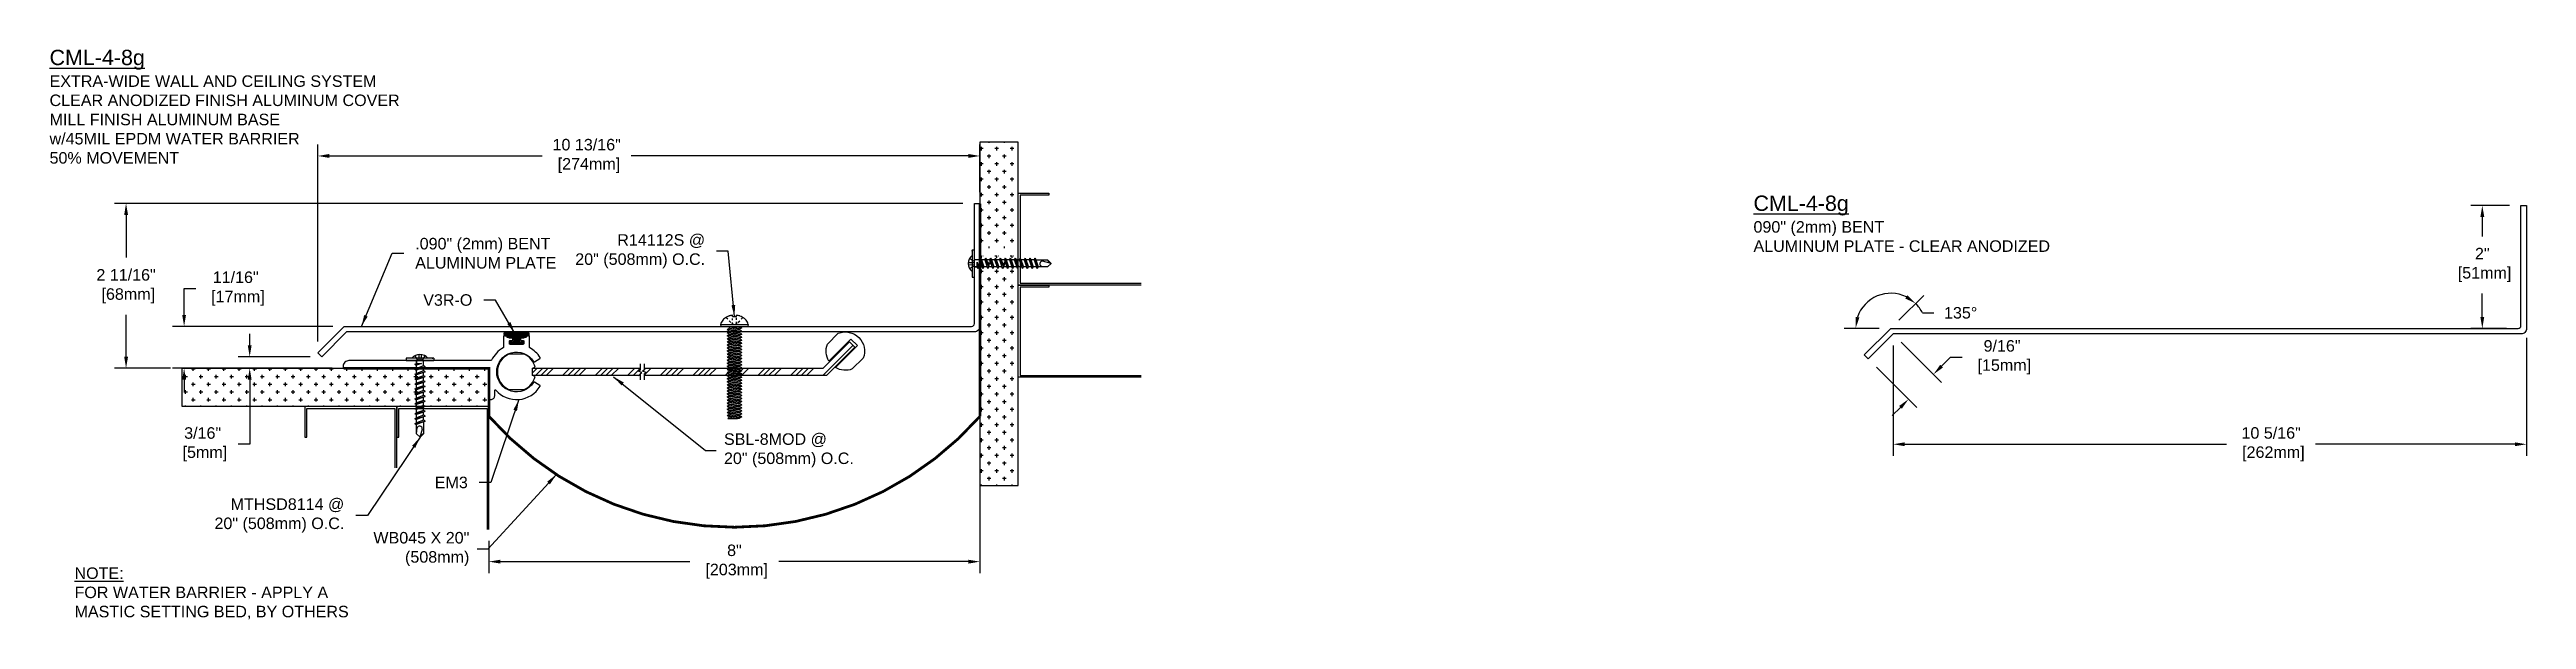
# Model space of a CAD drawing. Header units: inches. Extents: x 8.3 to 48.6, y 48.7 to 58.
import ezdxf

# ---------------------------------------------------------------- set-up
doc = ezdxf.new("R2010")
doc.units = ezdxf.units.IN
doc.header["$MEASUREMENT"] = 0
doc.linetypes.add('HIDDEN2', pattern=[0.1875, 0.125, -0.0625])
for name, color, linetype in [('Anchors', 4, 'Continuous'), ('Conditions', 1, 'Continuous'), ('Dimensions', 3, 'Continuous'), ('Fillers', 2, 'Continuous'), ('Metals', 7, 'Continuous'), ('TEXT', 2, 'Continuous')]:
    doc.layers.add(name, color=color, linetype=linetype)
doc.styles.add('ARIAL', font='arial.ttf')
doc.dimstyles.new('Arial', dxfattribs={"dimtxt": 0.1875, "dimasz": 0.1875, "dimexe": 0.1875, "dimexo": 0.1875, "dimgap": 0.1875, "dimtad": 0, "dimtih": 1, "dimtoh": 1, "dimdec": 4, "dimzin": 3, "dimdsep": 46, "dimlunit": 4, "dimtxsty": 'ARIAL', "dimcen": 0.1875, "dimadec": 0, "dimazin": 0, "dimtfac": 1, "dimtdec": 4, "dimtofl": 0, "dimtmove": 0, "dimatfit": 3, "dimfxl": 0, "dimfrac": 2, "dimtolj": 1, "dimtzin": 0, "dimarcsym": 0})

# ---------------------------------------------------------------- blocks, each defined once
blk = doc.blocks.new('V3RforCM')
h = blk.add_hatch(color=256)
h.paths.add_polyline_path([(0.141, -0.163), (0.205, -0.163, 0.8111), (0.189, -0.1), (-0.156, -0.1, 0.8111), (-0.172, -0.163), (-0.109, -0.163), (-0.109, -0.194), (-0.03, -0.194), (-0.03, -0.241), (-0.036, -0.267), (-0.091, -0.267), (-0.091, -0.302), (0.124, -0.302), (0.124, -0.267), (0.069, -0.267), (0.063, -0.241), (0.063, -0.194), (0.141, -0.194)])
edge = h.paths.add_edge_path(flags=16)
edge.add_spline(control_points=[(-0.139, -0.141), (-0.14, -0.141), (-0.185, -0.12), (-0.087, -0.129), (0.017, -0.14)], knot_values=[0.028497, 0.028497, 0.028497, 0.028497, 0.032831, 0.201023, 0.201023, 0.201023, 0.201023], degree=3, periodic=0)
edge.add_spline(control_points=[(0.017, -0.14), (0.12, -0.129), (0.218, -0.12), (0.173, -0.141), (0.172, -0.141)], knot_values=[0.028497, 0.028497, 0.028497, 0.028497, 0.196688, 0.201023, 0.201023, 0.201023, 0.201023], degree=3, periodic=0)
edge.add_line((0.172, -0.141), (-0.139, -0.141))
blk.add_lwpolyline([(0.141, -0.194), (0.141, -0.163), (0.205, -0.163, 0.8111), (0.189, -0.1), (-0.156, -0.1, 0.8111), (-0.172, -0.163), (-0.109, -0.163), (-0.109, -0.194), (-0.03, -0.194), (-0.03, -0.241), (-0.036, -0.267), (-0.091, -0.267), (-0.091, -0.302), (0.124, -0.302), (0.124, -0.267), (0.069, -0.267), (0.063, -0.241), (0.063, -0.194)], format="xyb", close=True)
blk.add_lwpolyline([(0.172, -0.141), (-0.139, -0.141)])
for points in [[(-0.139, -0.141), (-0.14, -0.141), (-0.185, -0.12), (-0.087, -0.129), (0.017, -0.14)], [(0.172, -0.141), (0.173, -0.141), (0.218, -0.12), (0.12, -0.129), (0.017, -0.14)]]:
    blk.add_open_spline(points, degree=3, knots=[0.028497, 0.028497, 0.028497, 0.028497, 0.0328313, 0.2010226, 0.2010226, 0.2010226, 0.2010226])
blk = doc.blocks.new('em3')
blk.add_lwpolyline([(-22.235, -3.441), (-22.235, -3.399, 0.414214), (-22.245, -3.389), (-22.28, -3.389, -0.414214), (-22.29, -3.379), (-22.29, -3.352, -0.414214), (-22.28, -3.342), (-22.207, -3.342, 0.414214), (-22.197, -3.332), (-22.197, -3.321, -0.414214), (-22.187, -3.311), (-22.151, -3.311, -0.414214), (-22.141, -3.321), (-22.141, -3.498, 0.273807), (-22.136, -3.507, -0.158832), (-21.945, -3.71, 0.29076), (-21.936, -3.716), (-19.621, -3.716, -0.414214), (-19.527, -3.81), (-19.527, -3.831, -0.414214), (-19.537, -3.841), (-21.892, -3.841, 0.414214), (-21.902, -3.851), (-21.902, -4.341, -0.414214), (-21.912, -4.351), (-21.933, -4.351, -0.414214), (-21.996, -4.289), (-21.996, -4.204, 0.692603), (-22.013, -4.198, -0.506912), (-22.737, -4.135, -0.420887), (-22.733, -4.121), (-22.642, -4.069, -0.405496), (-22.629, -4.072, 3.520953), (-22.629, -3.731, -0.405496), (-22.642, -3.734), (-22.733, -3.681, -0.420887), (-22.737, -3.668, -0.131423), (-22.569, -3.507, 0.273807), (-22.563, -3.498), (-22.563, -3.321, -0.414214), (-22.553, -3.311), (-22.517, -3.311, -0.414214), (-22.507, -3.321), (-22.507, -3.332, 0.414214), (-22.497, -3.342), (-22.425, -3.342, -0.414214), (-22.415, -3.352), (-22.415, -3.379, -0.414214), (-22.425, -3.389), (-22.46, -3.389, 0.414214), (-22.47, -3.399), (-22.47, -3.441, 0.414214), (-22.46, -3.451), (-22.245, -3.451, 0.414214)], format="xyb", close=True)
blk = doc.blocks.new('R14112S')
for p, q in [((-0.226, 0.031), (0.226, 0.031)), ((-0.226, 0.031), (-0.22, 0)), ((-0.22, 0), (0.22, 0)), ((-0.109, 0.116), (-0.133, 0.141)), ((-0.057, 0.062), (-0.086, 0.092)), ((-0.085, 0), (-0.085, -0.03)), ((-0.034, 0.038), (-0.042, 0.046)), ((-0.034, 0.161), (-0.034, 0.182)), ((-0.034, 0.161), (0.034, 0.161)), ((-0.034, 0.103), (-0.034, 0.131)), ((-0.034, 0.038), (-0.034, 0.065)), ((-0.034, 0.038), (-0.01, 0.038)), ((0.01, 0.038), (0.034, 0.038)), ((0.034, 0.161), (0.034, 0.182)), ((0.034, 0.106), (0.034, 0.142)), ((0.034, 0.038), (0.034, 0.073)), ((0.034, 0.038), (0.042, 0.046)), ((0.057, 0.062), (0.086, 0.092)), ((0.085, 0), (0.085, -0.005)), ((0.109, 0.116), (0.133, 0.141)), ((0.226, 0.031), (0.22, 0)), ((-0.119, -0.05), (0.119, -0.025)), ((-0.119, -0.05), (-0.085, -0.03)), ((-0.119, -0.05), (-0.085, -0.07)), ((-0.119, -0.1), (0.119, -0.075)), ((-0.119, -0.1), (-0.085, -0.08)), ((-0.119, -0.1), (-0.085, -0.12)), ((-0.119, -0.15), (0.119, -0.125)), ((-0.119, -0.15), (-0.085, -0.13)), ((-0.119, -0.15), (-0.085, -0.17)), ((-0.119, -0.2), (0.119, -0.175)), ((-0.119, -0.2), (-0.085, -0.18)), ((-0.119, -0.2), (-0.085, -0.22)), ((-0.119, -0.25), (0.119, -0.225)), ((-0.119, -0.25), (-0.085, -0.23)), ((-0.119, -0.25), (-0.085, -0.27)), ((-0.119, -0.3), (0.119, -0.275)), ((-0.119, -0.3), (-0.085, -0.28)), ((-0.119, -0.3), (-0.085, -0.32)), ((-0.119, -0.35), (0.119, -0.325)), ((-0.119, -0.35), (-0.085, -0.33)), ((-0.119, -0.35), (-0.085, -0.37)), ((-0.119, -0.4), (0.119, -0.375)), ((-0.119, -0.4), (-0.085, -0.38)), ((-0.119, -0.4), (-0.085, -0.42)), ((-0.085, -0.03), (0.085, -0.005)), ((-0.085, -0.07), (0.085, -0.045)), ((-0.085, -0.08), (0.085, -0.055)), ((-0.085, -0.07), (-0.085, -0.08)), ((-0.085, -0.12), (0.085, -0.095)), ((-0.085, -0.13), (0.085, -0.105)), ((-0.085, -0.12), (-0.085, -0.13)), ((-0.085, -0.17), (0.085, -0.145)), ((-0.085, -0.18), (0.085, -0.155)), ((-0.085, -0.17), (-0.085, -0.18)), ((-0.085, -0.22), (0.085, -0.195)), ((-0.085, -0.23), (0.085, -0.205)), ((-0.085, -0.22), (-0.085, -0.23)), ((-0.085, -0.27), (0.085, -0.245)), ((-0.085, -0.28), (0.085, -0.255)), ((-0.085, -0.27), (-0.085, -0.28)), ((-0.085, -0.32), (0.085, -0.295)), ((-0.085, -0.33), (0.085, -0.305)), ((-0.085, -0.32), (-0.085, -0.33)), ((-0.085, -0.37), (0.085, -0.345)), ((-0.085, -0.38), (0.085, -0.355)), ((-0.085, -0.37), (-0.085, -0.38)), ((-0.085, -0.42), (0.085, -0.395)), ((0.119, -0.025), (0.085, -0.005)), ((0.119, -0.025), (0.085, -0.045)), ((0.085, -0.045), (0.085, -0.055)), ((0.119, -0.075), (0.085, -0.055)), ((0.119, -0.075), (0.085, -0.095)), ((0.085, -0.095), (0.085, -0.105)), ((0.119, -0.125), (0.085, -0.105)), ((0.119, -0.125), (0.085, -0.145)), ((0.085, -0.145), (0.085, -0.155)), ((0.119, -0.175), (0.085, -0.155)), ((0.119, -0.175), (0.085, -0.195)), ((0.085, -0.195), (0.085, -0.205)), ((0.119, -0.225), (0.085, -0.205)), ((0.119, -0.225), (0.085, -0.245)), ((0.085, -0.245), (0.085, -0.255)), ((0.119, -0.275), (0.085, -0.255)), ((0.119, -0.275), (0.085, -0.295)), ((0.085, -0.295), (0.085, -0.305)), ((0.119, -0.325), (0.085, -0.305)), ((0.119, -0.325), (0.085, -0.345)), ((0.085, -0.345), (0.085, -0.355)), ((0.119, -0.375), (0.085, -0.355)), ((0.119, -0.375), (0.085, -0.395)), ((0.085, -0.395), (0.085, -0.405)), ((-0.119, -0.45), (0.119, -0.425)), ((-0.119, -0.45), (-0.085, -0.43)), ((-0.119, -0.45), (-0.085, -0.47)), ((-0.119, -0.5), (0.119, -0.475)), ((-0.119, -0.5), (-0.085, -0.48)), ((-0.119, -0.5), (-0.085, -0.52)), ((-0.119, -0.55), (0.119, -0.525)), ((-0.119, -0.55), (-0.085, -0.53)), ((-0.119, -0.55), (-0.085, -0.57)), ((-0.119, -0.6), (0.119, -0.575)), ((-0.119, -0.6), (-0.085, -0.58)), ((-0.119, -0.6), (-0.085, -0.62)), ((-0.119, -0.65), (0.119, -0.625)), ((-0.119, -0.65), (-0.085, -0.63)), ((-0.119, -0.65), (-0.085, -0.67)), ((-0.119, -0.7), (0.119, -0.675)), ((-0.119, -0.7), (-0.085, -0.68)), ((-0.119, -0.7), (-0.085, -0.72)), ((-0.119, -0.75), (0.119, -0.725)), ((-0.119, -0.75), (-0.085, -0.73)), ((-0.119, -0.75), (-0.085, -0.77)), ((-0.119, -0.8), (0.119, -0.775)), ((-0.119, -0.8), (-0.085, -0.78)), ((-0.119, -0.8), (-0.085, -0.82)), ((-0.085, -0.43), (0.085, -0.405)), ((-0.085, -0.42), (-0.085, -0.43)), ((-0.085, -0.47), (0.085, -0.445)), ((-0.085, -0.48), (0.085, -0.455)), ((-0.085, -0.47), (-0.085, -0.48)), ((-0.085, -0.52), (0.085, -0.495)), ((-0.085, -0.53), (0.085, -0.505)), ((-0.085, -0.52), (-0.085, -0.53)), ((-0.085, -0.57), (0.085, -0.545)), ((-0.085, -0.58), (0.085, -0.555)), ((-0.085, -0.57), (-0.085, -0.58)), ((-0.085, -0.62), (0.085, -0.595)), ((-0.085, -0.63), (0.085, -0.605)), ((-0.085, -0.62), (-0.085, -0.63)), ((-0.085, -0.67), (0.085, -0.645)), ((-0.085, -0.68), (0.085, -0.655)), ((-0.085, -0.67), (-0.085, -0.68)), ((-0.085, -0.72), (0.085, -0.695)), ((-0.085, -0.73), (0.085, -0.705)), ((-0.085, -0.72), (-0.085, -0.73)), ((-0.085, -0.77), (0.085, -0.745)), ((-0.085, -0.78), (0.085, -0.755)), ((-0.085, -0.77), (-0.085, -0.78)), ((-0.085, -0.82), (0.085, -0.795)), ((-0.085, -0.83), (0.085, -0.805)), ((0.119, -0.425), (0.085, -0.405)), ((0.119, -0.425), (0.085, -0.445)), ((0.085, -0.445), (0.085, -0.455)), ((0.119, -0.475), (0.085, -0.455)), ((0.119, -0.475), (0.085, -0.495)), ((0.085, -0.495), (0.085, -0.505)), ((0.119, -0.525), (0.085, -0.505)), ((0.119, -0.525), (0.085, -0.545)), ((0.085, -0.545), (0.085, -0.555)), ((0.119, -0.575), (0.085, -0.555)), ((0.119, -0.575), (0.085, -0.595)), ((0.085, -0.595), (0.085, -0.605)), ((0.119, -0.625), (0.085, -0.605)), ((0.119, -0.625), (0.085, -0.645)), ((0.085, -0.645), (0.085, -0.655)), ((0.119, -0.675), (0.085, -0.655)), ((0.119, -0.675), (0.085, -0.695)), ((0.085, -0.695), (0.085, -0.705)), ((0.119, -0.725), (0.085, -0.705)), ((0.119, -0.725), (0.085, -0.745)), ((0.085, -0.745), (0.085, -0.755)), ((0.119, -0.775), (0.085, -0.755)), ((0.119, -0.775), (0.085, -0.795)), ((0.085, -0.795), (0.085, -0.805)), ((0.119, -0.825), (0.085, -0.805)), ((-0.119, -0.85), (0.119, -0.825)), ((-0.119, -0.85), (-0.085, -0.83)), ((-0.119, -0.85), (-0.085, -0.87)), ((-0.119, -0.9), (0.119, -0.875)), ((-0.119, -0.9), (-0.085, -0.88)), ((-0.119, -0.9), (-0.085, -0.92)), ((-0.119, -0.95), (0.119, -0.925)), ((-0.119, -0.95), (-0.085, -0.93)), ((-0.119, -0.95), (-0.085, -0.97)), ((-0.119, -1), (0.119, -0.975)), ((-0.119, -1), (-0.085, -0.98)), ((-0.119, -1), (-0.085, -1.02)), ((-0.119, -1.05), (0.119, -1.025)), ((-0.119, -1.05), (-0.085, -1.03)), ((-0.119, -1.05), (-0.085, -1.07)), ((-0.119, -1.1), (0.119, -1.075)), ((-0.119, -1.1), (-0.085, -1.08)), ((-0.119, -1.1), (-0.085, -1.12)), ((-0.119, -1.15), (0.119, -1.125)), ((-0.119, -1.15), (-0.085, -1.13)), ((-0.119, -1.15), (-0.085, -1.17)), ((-0.119, -1.2), (0.119, -1.175)), ((-0.119, -1.2), (-0.085, -1.18)), ((-0.119, -1.2), (-0.085, -1.22)), ((-0.085, -0.82), (-0.085, -0.83)), ((-0.085, -0.87), (0.085, -0.845)), ((-0.085, -0.88), (0.085, -0.855)), ((-0.085, -0.87), (-0.085, -0.88)), ((-0.085, -0.92), (0.085, -0.895)), ((-0.085, -0.93), (0.085, -0.905)), ((-0.085, -0.92), (-0.085, -0.93)), ((-0.085, -0.97), (0.085, -0.945)), ((-0.085, -0.98), (0.085, -0.955)), ((-0.085, -0.97), (-0.085, -0.98)), ((-0.085, -1.02), (0.085, -0.995)), ((-0.085, -1.03), (0.085, -1.005)), ((-0.085, -1.02), (-0.085, -1.03)), ((-0.085, -1.07), (0.085, -1.045)), ((-0.085, -1.08), (0.085, -1.055)), ((-0.085, -1.07), (-0.085, -1.08)), ((-0.085, -1.12), (0.085, -1.095)), ((-0.085, -1.13), (0.085, -1.105)), ((-0.085, -1.12), (-0.085, -1.13)), ((-0.085, -1.17), (0.085, -1.145)), ((-0.085, -1.18), (0.085, -1.155)), ((-0.085, -1.17), (-0.085, -1.18)), ((-0.085, -1.22), (0.085, -1.195)), ((-0.085, -1.23), (0.085, -1.205)), ((0.119, -0.825), (0.085, -0.845)), ((0.085, -0.845), (0.085, -0.855)), ((0.119, -0.875), (0.085, -0.855)), ((0.119, -0.875), (0.085, -0.895)), ((0.085, -0.895), (0.085, -0.905)), ((0.119, -0.925), (0.085, -0.905)), ((0.119, -0.925), (0.085, -0.945)), ((0.085, -0.945), (0.085, -0.955)), ((0.119, -0.975), (0.085, -0.955)), ((0.119, -0.975), (0.085, -0.995)), ((0.085, -0.995), (0.085, -1.005)), ((0.119, -1.025), (0.085, -1.005)), ((0.119, -1.025), (0.085, -1.045)), ((0.085, -1.045), (0.085, -1.055)), ((0.119, -1.075), (0.085, -1.055)), ((0.119, -1.075), (0.085, -1.095)), ((0.085, -1.095), (0.085, -1.105)), ((0.119, -1.125), (0.085, -1.105)), ((0.119, -1.125), (0.085, -1.145)), ((0.085, -1.145), (0.085, -1.155)), ((0.119, -1.175), (0.085, -1.155)), ((0.119, -1.175), (0.085, -1.195)), ((0.085, -1.195), (0.085, -1.205)), ((0.119, -1.225), (0.085, -1.205)), ((-0.119, -1.25), (0.119, -1.225)), ((-0.119, -1.25), (-0.085, -1.23)), ((-0.119, -1.25), (-0.085, -1.27)), ((-0.119, -1.3), (0.119, -1.275)), ((-0.119, -1.3), (-0.085, -1.28)), ((-0.119, -1.3), (-0.085, -1.32)), ((-0.119, -1.35), (0.119, -1.325)), ((-0.119, -1.35), (-0.085, -1.33)), ((-0.119, -1.35), (-0.085, -1.37)), ((-0.119, -1.4), (0.119, -1.375)), ((-0.119, -1.4), (-0.085, -1.38)), ((-0.119, -1.4), (-0.085, -1.42)), ((-0.119, -1.45), (0.119, -1.425)), ((-0.119, -1.45), (-0.085, -1.43)), ((-0.119, -1.45), (-0.085, -1.47)), ((-0.11, -1.5), (0.119, -1.475)), ((-0.11, -1.5), (-0.085, -1.48)), ((-0.11, -1.5), (0.048, -1.5)), ((-0.085, -1.22), (-0.085, -1.23)), ((-0.085, -1.27), (0.085, -1.245)), ((-0.085, -1.28), (0.085, -1.255)), ((-0.085, -1.27), (-0.085, -1.28)), ((-0.085, -1.32), (0.085, -1.295)), ((-0.085, -1.33), (0.085, -1.305)), ((-0.085, -1.32), (-0.085, -1.33)), ((-0.085, -1.37), (0.085, -1.345)), ((-0.085, -1.38), (0.085, -1.355)), ((-0.085, -1.37), (-0.085, -1.38)), ((-0.085, -1.42), (0.085, -1.395)), ((-0.085, -1.43), (0.085, -1.405)), ((-0.085, -1.42), (-0.085, -1.43)), ((-0.085, -1.47), (0.085, -1.445)), ((-0.085, -1.48), (0.085, -1.455)), ((-0.085, -1.47), (-0.085, -1.48)), ((0.048, -1.5), (0.085, -1.495)), ((0.119, -1.225), (0.085, -1.245)), ((0.085, -1.245), (0.085, -1.255)), ((0.119, -1.275), (0.085, -1.255)), ((0.119, -1.275), (0.085, -1.295)), ((0.085, -1.295), (0.085, -1.305)), ((0.119, -1.325), (0.085, -1.305)), ((0.119, -1.325), (0.085, -1.345)), ((0.085, -1.345), (0.085, -1.355)), ((0.119, -1.375), (0.085, -1.355)), ((0.119, -1.375), (0.085, -1.395)), ((0.085, -1.395), (0.085, -1.405)), ((0.119, -1.425), (0.085, -1.405)), ((0.119, -1.425), (0.085, -1.445)), ((0.085, -1.445), (0.085, -1.455)), ((0.119, -1.475), (0.085, -1.455)), ((0.119, -1.475), (0.085, -1.495))]:
    blk.add_line(p, q)
for centre, radius, start, end in [((-0.08, 0), 0.149, 152.7282, 167.9922), ((-0.041, -0.02), 0.192, 128.7816, 152.7282), ((-0.016, -0.051), 0.232, 108.4084, 128.7816), ((0, -0.1), 0.284, 96.8718, 108.4084), ((0, -0.1), 0.284, 71.5916, 83.1282), ((0.016, -0.051), 0.232, 51.2184, 71.5916), ((0.041, -0.02), 0.192, 27.2718, 51.2184), ((0.08, 0), 0.149, 12.0078, 27.2718)]:
    blk.add_arc(centre, radius, start, end)
blk = doc.blocks.new('SBL-10MOD')
h = blk.add_hatch()
h.set_pattern_fill('ANSI34', color=256, scale=0.5, style=0)
h.paths.add_polyline_path([(7.141, 7.679), (7.141, 7.559), (8.89, 7.559), (8.89, 7.589), (8.919, 7.608), (8.861, 7.63), (8.89, 7.649), (8.89, 7.679)])
h.paths.add_polyline_path([(11.929, 7.559), (12.392, 8.022), (12.304, 8.111), (11.872, 7.679), (8.96, 7.679), (8.96, 7.649), (8.931, 7.63), (8.989, 7.608), (8.96, 7.589), (8.96, 7.559)])
for p, q in [((11.872, 7.679), (12.304, 8.111)), ((12.392, 8.022), (12.304, 8.111)), ((8.89, 7.749), (8.89, 7.649)), ((8.96, 7.749), (8.96, 7.649)), ((8.96, 7.679), (11.872, 7.679)), ((11.929, 7.559), (12.392, 8.022)), ((8.89, 7.649), (8.861, 7.63)), ((8.919, 7.608), (8.861, 7.63)), ((8.89, 7.589), (8.919, 7.608)), ((8.89, 7.589), (8.89, 7.489)), ((8.96, 7.649), (8.931, 7.63)), ((8.989, 7.608), (8.931, 7.63)), ((8.96, 7.589), (8.989, 7.608)), ((8.96, 7.589), (8.96, 7.489)), ((11.929, 7.559), (8.96, 7.559))]:
    blk.add_line(p, q)
for points in [[(12.327, 8.154), (11.968, 7.795, -0.233897), (11.944, 8.071), (12.121, 8.248, -0.654654), (12.526, 7.843), (12.349, 7.666, -0.233897), (12.073, 7.69), (12.432, 8.049)], [(7.182, 7.694, 0.233897), (7.004, 7.906), (6.754, 7.906, 0.654654), (6.754, 7.333), (7.004, 7.333, 0.233897), (7.182, 7.545), (7.141, 7.559), (7.141, 7.679)]]:
    blk.add_lwpolyline(points, format="xyb", close=True)
for points in [[(7.141, 7.679), (8.89, 7.679)], [(8.89, 7.559), (7.141, 7.559)]]:
    blk.add_lwpolyline(points)
blk = doc.blocks.new('BENT ALUMPLT')
at = {"layer": 'Metals'}
blk.add_lwpolyline([(6, 1.969), (6, -0.035, -0.414214), (5.91, -0.125), (-4.319, -0.125), (-4.725, -0.53), (-4.788, -0.467), (-4.357, -0.035), (5.865, -0.035, 0.414214), (5.91, 0.01), (5.91, 1.969)], format="xyb", close=True, dxfattribs=at)
blk = doc.blocks.new('*D11')
at = {"layer": 'Defpoints', "color": 0}
for p in [(23.449, 52.51), (15.449, 50.204), (23.449, 49.679)]:
    blk.add_point(p, dxfattribs=at)
at = {"layer": 'Dimensions', "color": 0, "lineweight": -2}
for p, q in [((23.449, 52.323), (23.449, 49.491)), ((15.449, 50.017), (15.449, 49.491)), ((15.636, 49.679), (18.724, 49.679)), ((23.261, 49.679), (20.174, 49.679))]:
    blk.add_line(p, q, dxfattribs=at)
at = {"layer": 'Dimensions', "color": 0}
for points in [[(15.636, 49.71), (15.636, 49.647), (15.449, 49.679)], [(23.261, 49.71), (23.261, 49.647), (23.449, 49.679)]]:
    blk.add_solid(points, dxfattribs=at)
at = {"layer": 'Dimensions', "color": 0, "insert": (19.449, 49.679), "char_height": 0.1875, "attachment_point": 5, "style": 'ARIAL'}
blk.add_mtext('\\A1;8"\\P [203mm]', dxfattribs=at)
blk = doc.blocks.new('*D12')
at = {"layer": 'Defpoints', "color": 0}
for p in [(23.449, 56.287), (23.449, 55.512), (12.661, 53.079)]:
    blk.add_point(p, dxfattribs=at)
at = {"layer": 'Dimensions', "color": 0, "lineweight": -2}
for p, q in [((12.661, 53.267), (12.661, 56.475)), ((12.848, 56.287), (16.318, 56.287)), ((23.261, 56.287), (17.767, 56.287)), ((23.449, 55.7), (23.449, 56.475))]:
    blk.add_line(p, q, dxfattribs=at)
at = {"layer": 'Dimensions', "color": 0}
for points in [[(12.848, 56.319), (12.848, 56.256), (12.661, 56.287)], [(23.261, 56.319), (23.261, 56.256), (23.449, 56.287)]]:
    blk.add_solid(points, dxfattribs=at)
at = {"layer": 'Dimensions', "color": 0, "insert": (17.042, 56.287), "char_height": 0.1875, "attachment_point": 5, "style": 'ARIAL'}
blk.add_mtext('\\A1;10 13/16"\\P [274mm]', dxfattribs=at)
blk = doc.blocks.new('*D13')
at = {"layer": 'Defpoints', "color": 0}
for p in [(12.724, 53.016), (11.551, 52.829), (13.084, 52.829)]:
    blk.add_point(p, dxfattribs=at)
at = {"layer": 'Dimensions', "color": 0, "lineweight": -2}
for p, q in [((11.551, 53.203), (11.551, 53.391)), ((12.537, 53.016), (11.364, 53.016)), ((12.896, 52.829), (11.364, 52.829)), ((11.551, 52.642), (11.551, 51.59)), ((11.551, 51.59), (11.364, 51.59))]:
    blk.add_line(p, q, dxfattribs=at)
at = {"layer": 'Dimensions', "color": 0}
for points in [[(11.52, 53.203), (11.583, 53.203), (11.551, 53.016)], [(11.52, 52.642), (11.583, 52.642), (11.551, 52.829)]]:
    blk.add_solid(points, dxfattribs=at)
at = {"layer": 'Dimensions', "color": 0, "insert": (10.785, 51.59), "char_height": 0.1875, "attachment_point": 5, "style": 'ARIAL'}
blk.add_mtext('\\A1;3/16"\\P [5mm]', dxfattribs=at)
blk = doc.blocks.new('*D14')
at = {"layer": 'Defpoints', "color": 0}
for p in [(10.483, 53.511), (13.092, 53.511), (13.084, 52.829)]:
    blk.add_point(p, dxfattribs=at)
at = {"layer": 'Dimensions', "color": 0, "lineweight": -2}
for p, q in [((10.483, 53.698), (10.483, 54.127)), ((10.483, 54.127), (10.671, 54.127)), ((12.905, 53.511), (10.296, 53.511)), ((12.896, 52.829), (10.296, 52.829)), ((10.483, 52.642), (10.483, 52.454))]:
    blk.add_line(p, q, dxfattribs=at)
at = {"layer": 'Dimensions', "color": 0}
for points in [[(10.452, 53.698), (10.514, 53.698), (10.483, 53.511)], [(10.452, 52.642), (10.514, 52.642), (10.483, 52.829)]]:
    blk.add_solid(points, dxfattribs=at)
at = {"layer": 'Dimensions', "color": 0, "insert": (11.323, 54.127), "char_height": 0.1875, "attachment_point": 5, "style": 'ARIAL'}
blk.add_mtext('\\A1;11/16"\\P [17mm]', dxfattribs=at)
blk = doc.blocks.new('*D15')
at = {"layer": 'Defpoints', "color": 0}
for p in [(38.326, 53.387), (37.921, 52.982), (38.578, 52.325)]:
    blk.add_point(p, dxfattribs=at)
at = {"layer": 'Dimensions', "color": 0, "lineweight": -2}
for p, q in [((38.459, 53.255), (39.116, 52.597)), ((39.116, 52.863), (39.262, 53.009)), ((39.262, 53.009), (39.45, 53.009)), ((38.054, 52.849), (38.711, 52.192)), ((38.446, 52.192), (38.313, 52.06))]:
    blk.add_line(p, q, dxfattribs=at)
at = {"layer": 'Dimensions', "color": 0}
for points in [[(39.094, 52.885), (39.138, 52.841), (38.984, 52.73)], [(38.424, 52.214), (38.468, 52.17), (38.578, 52.325)]]:
    blk.add_solid(points, dxfattribs=at)
at = {"layer": 'Dimensions', "color": 0, "insert": (40.102, 53.009), "char_height": 0.1875, "attachment_point": 5, "style": 'ARIAL'}
blk.add_mtext('\\A1;9/16"\\P [15mm]', dxfattribs=at)
blk = doc.blocks.new('*D16')
at = {"layer": 'Defpoints', "color": 0}
for p in [(38.326, 53.387), (48.646, 53.512), (48.646, 51.591)]:
    blk.add_point(p, dxfattribs=at)
at = {"layer": 'Dimensions', "color": 0, "lineweight": -2}
for p, q in [((48.646, 53.325), (48.646, 51.404)), ((38.326, 53.2), (38.326, 51.404)), ((38.514, 51.591), (43.761, 51.591)), ((48.458, 51.591), (45.211, 51.591))]:
    blk.add_line(p, q, dxfattribs=at)
at = {"layer": 'Dimensions', "color": 0}
for points in [[(38.514, 51.622), (38.514, 51.56), (38.326, 51.591)], [(48.458, 51.622), (48.458, 51.56), (48.646, 51.591)]]:
    blk.add_solid(points, dxfattribs=at)
at = {"layer": 'Dimensions', "color": 0, "insert": (44.486, 51.591), "char_height": 0.1875, "attachment_point": 5, "style": 'ARIAL'}
blk.add_mtext('\\A1;10 5/16"\\P [262mm]', dxfattribs=at)
blk = doc.blocks.new('*D17')
at = {"layer": 'Defpoints', "color": 0}
for p in [(23.359, 55.515), (9.537, 52.829), (10.449, 52.829)]:
    blk.add_point(p, dxfattribs=at)
at = {"layer": 'Dimensions', "color": 0, "lineweight": -2}
for p, q in [((23.171, 55.515), (9.35, 55.515)), ((9.537, 55.327), (9.537, 54.632)), ((9.537, 53.017), (9.537, 53.701)), ((10.261, 52.829), (9.35, 52.829))]:
    blk.add_line(p, q, dxfattribs=at)
at = {"layer": 'Dimensions', "color": 0}
for points in [[(9.506, 55.327), (9.569, 55.327), (9.537, 55.515)], [(9.506, 53.017), (9.569, 53.017), (9.537, 52.829)]]:
    blk.add_solid(points, dxfattribs=at)
at = {"layer": 'Dimensions', "color": 0, "insert": (9.537, 54.166), "char_height": 0.1875, "attachment_point": 5, "style": 'ARIAL'}
blk.add_mtext('\\A1;2 11/16"\\P [68mm]', dxfattribs=at)
blk = doc.blocks.new('*D18')
at = {"layer": 'Defpoints', "color": 0}
for p in [(37.883, 53.883), (38.289, 53.477), (38.289, 53.477), (44.535, 53.477), (37.857, 53.046)]:
    blk.add_point(p, dxfattribs=at)
at = {"layer": 'Dimensions', "color": 0, "lineweight": -2}
for p, q in [((38.422, 53.61), (38.827, 54.016)), ((38.804, 53.731), (38.991, 53.731)), ((38.101, 53.477), (37.528, 53.477))]:
    blk.add_line(p, q, dxfattribs=at)
for start, end in [(63.8106, 161.1894), (26.1894, 45)]:
    blk.add_arc((38.289, 53.477), 0.574, start, end, dxfattribs=at)
at = {"layer": 'Dimensions', "color": 0}
for points in [[(38.56, 54.018), (38.524, 53.967), (38.695, 53.883)], [(37.777, 53.657), (37.715, 53.667), (37.715, 53.477)]]:
    blk.add_solid(points, dxfattribs=at)
at = {"layer": 'Dimensions', "color": 0, "insert": (39.427, 53.731), "char_height": 0.1875, "attachment_point": 5, "style": 'ARIAL'}
blk.add_mtext('\\A1;135°', dxfattribs=at)
blk = doc.blocks.new('*D19')
at = {"layer": 'Defpoints', "color": 0}
for p in [(48.556, 55.481), (47.926, 53.477), (48.511, 53.477)]:
    blk.add_point(p, dxfattribs=at)
at = {"layer": 'Dimensions', "color": 0, "lineweight": -2}
for p, q in [((48.368, 55.481), (47.739, 55.481)), ((47.926, 55.294), (47.926, 54.977)), ((47.926, 53.665), (47.926, 54.048)), ((48.323, 53.477), (47.739, 53.477))]:
    blk.add_line(p, q, dxfattribs=at)
at = {"layer": 'Dimensions', "color": 0}
for points in [[(47.895, 55.294), (47.958, 55.294), (47.926, 55.481)], [(47.895, 53.665), (47.958, 53.665), (47.926, 53.477)]]:
    blk.add_solid(points, dxfattribs=at)
at = {"layer": 'Dimensions', "color": 0, "insert": (47.926, 54.512), "char_height": 0.1875, "attachment_point": 5, "style": 'ARIAL'}
blk.add_mtext('\\A1;2"\\P [51mm]', dxfattribs=at)
blk = doc.blocks.new('MTHSD8114')
for p, q in [((0.224, 0.038), (-0.224, 0.038)), ((-0.224, 0.038), (-0.224, 0)), ((-0.224, 0), (0.224, 0)), ((-0.056, 0), (0.056, 0)), ((0.06, -0.087), (0.06, 0)), ((0.224, 0.038), (0.224, 0)), ((-0.081, -0.061), (-0.024, -0.047)), ((-0.081, -0.061), (-0.056, -0.047)), ((-0.081, -0.061), (-0.056, -0.074)), ((-0.081, -0.141), (0.085, -0.101)), ((-0.081, -0.141), (-0.056, -0.127)), ((-0.081, -0.141), (-0.056, -0.155)), ((-0.081, -0.221), (0.085, -0.181)), ((-0.081, -0.221), (-0.056, -0.208)), ((-0.081, -0.221), (-0.056, -0.235)), ((-0.081, -0.302), (0.085, -0.262)), ((-0.081, -0.302), (-0.056, -0.288)), ((-0.081, -0.302), (-0.056, -0.316)), ((-0.081, -0.382), (0.085, -0.342)), ((-0.081, -0.382), (-0.056, -0.368)), ((-0.081, -0.382), (-0.056, -0.396)), ((-0.056, -0.047), (-0.056, 0)), ((-0.056, 0), (-0.056, -0.047)), ((0.024, -0.047), (-0.056, -0.074)), ((-0.056, -0.047), (0.024, -0.047)), ((-0.056, -0.127), (-0.056, -0.074)), ((0.06, -0.087), (-0.056, -0.127)), ((0.06, -0.115), (-0.056, -0.155)), ((-0.056, -0.208), (-0.056, -0.155)), ((0.06, -0.167), (-0.056, -0.208)), ((0.06, -0.195), (-0.056, -0.235)), ((-0.056, -0.288), (-0.056, -0.235)), ((0.06, -0.248), (-0.056, -0.288)), ((0.06, -0.276), (-0.056, -0.316)), ((-0.056, -0.368), (-0.056, -0.316)), ((0.06, -0.328), (-0.056, -0.368)), ((0.06, -0.356), (-0.056, -0.396)), ((-0.056, -0.449), (-0.056, -0.396)), ((0.085, -0.101), (0.06, -0.087)), ((0.085, -0.101), (0.06, -0.115)), ((0.06, -0.167), (0.06, -0.115)), ((0.085, -0.181), (0.06, -0.167)), ((0.085, -0.181), (0.06, -0.195)), ((0.06, -0.248), (0.06, -0.195)), ((0.085, -0.262), (0.06, -0.248)), ((0.085, -0.262), (0.06, -0.276)), ((0.06, -0.328), (0.06, -0.276)), ((0.085, -0.342), (0.06, -0.328)), ((0.085, -0.342), (0.06, -0.356)), ((0.06, -0.409), (0.06, -0.356)), ((-0.081, -0.463), (0.085, -0.422)), ((-0.081, -0.463), (-0.056, -0.449)), ((-0.081, -0.463), (-0.056, -0.477)), ((-0.081, -0.543), (0.085, -0.503)), ((-0.081, -0.543), (-0.056, -0.529)), ((-0.081, -0.543), (-0.056, -0.557)), ((-0.081, -0.624), (0.085, -0.583)), ((-0.081, -0.624), (-0.056, -0.61)), ((-0.081, -0.624), (-0.056, -0.637)), ((-0.081, -0.704), (0.085, -0.664)), ((-0.081, -0.704), (-0.056, -0.69)), ((-0.081, -0.704), (-0.056, -0.718)), ((-0.081, -0.784), (0.085, -0.744)), ((-0.081, -0.784), (-0.056, -0.771)), ((-0.081, -0.784), (-0.056, -0.798)), ((0.06, -0.409), (-0.056, -0.449)), ((0.06, -0.436), (-0.056, -0.477)), ((-0.056, -0.529), (-0.056, -0.477)), ((0.06, -0.489), (-0.056, -0.529)), ((0.06, -0.517), (-0.056, -0.557)), ((-0.056, -0.61), (-0.056, -0.557)), ((0.06, -0.569), (-0.056, -0.61)), ((0.06, -0.597), (-0.056, -0.637)), ((-0.056, -0.69), (-0.056, -0.637)), ((0.06, -0.65), (-0.056, -0.69)), ((0.06, -0.678), (-0.056, -0.718)), ((-0.056, -0.771), (-0.056, -0.718)), ((0.06, -0.73), (-0.056, -0.771)), ((0.06, -0.758), (-0.056, -0.798)), ((-0.056, -0.851), (-0.056, -0.798)), ((0.085, -0.422), (0.06, -0.409)), ((0.085, -0.422), (0.06, -0.436)), ((0.06, -0.489), (0.06, -0.436)), ((0.085, -0.503), (0.06, -0.489)), ((0.085, -0.503), (0.06, -0.517)), ((0.06, -0.569), (0.06, -0.517)), ((0.085, -0.583), (0.06, -0.569)), ((0.085, -0.583), (0.06, -0.597)), ((0.06, -0.65), (0.06, -0.597)), ((0.085, -0.664), (0.06, -0.65)), ((0.085, -0.664), (0.06, -0.678)), ((0.06, -0.73), (0.06, -0.678)), ((0.085, -0.744), (0.06, -0.73)), ((0.085, -0.744), (0.06, -0.758)), ((0.06, -0.811), (0.06, -0.758)), ((-0.081, -0.865), (0.085, -0.825)), ((-0.081, -0.865), (-0.056, -0.851)), ((-0.081, -0.865), (-0.056, -0.879)), ((-0.081, -0.945), (0.085, -0.905)), ((-0.081, -0.945), (-0.056, -0.931)), ((-0.081, -0.945), (-0.056, -0.959)), ((-0.081, -1.026), (0.085, -0.985)), ((-0.081, -1.026), (-0.056, -1.012)), ((-0.081, -1.026), (-0.056, -1.04)), ((0.06, -0.811), (-0.056, -0.851)), ((0.06, -0.839), (-0.056, -0.879)), ((-0.056, -0.931), (-0.056, -0.879)), ((0.06, -0.891), (-0.056, -0.931)), ((0.06, -0.919), (-0.056, -0.959)), ((-0.056, -1.012), (-0.056, -0.959)), ((0.06, -0.972), (-0.056, -1.012)), ((0.06, -0.999), (-0.056, -1.04)), ((-0.056, -1.192), (-0.056, -1.04)), ((-0.056, -1.192), (-0.046, -1.097)), ((0.002, -1.25), (-0.056, -1.192)), ((0.002, -1.25), (0.039, -1.111)), ((0.002, -1.25), (0.06, -1.192)), ((0.085, -0.825), (0.06, -0.811)), ((0.085, -0.825), (0.06, -0.839)), ((0.06, -0.891), (0.06, -0.839)), ((0.085, -0.905), (0.06, -0.891)), ((0.085, -0.905), (0.06, -0.919)), ((0.06, -0.972), (0.06, -0.919)), ((0.085, -0.985), (0.06, -0.972)), ((0.085, -0.985), (0.06, -0.999)), ((0.06, -0.999), (0.06, -1.192))]:
    blk.add_line(p, q)
at = {"linetype": 'HIDDEN2'}
for p, q in [((-0.081, 0.079), (-0.038, 0.006)), ((0.038, 0.006), (-0.038, 0.006)), ((-0.019, 0.099), (-0.016, 0.006)), ((0.019, 0.099), (0.016, 0.006)), ((0.081, 0.079), (0.038, 0.006))]:
    blk.add_line(p, q, dxfattribs=at)
for centre, radius, start, end in [((0, -0.066), 0.166, 38.5375, 141.4625), ((-0.005, -1.11), 0.0433, 358.315, 162.8045), ((0.089, -1.279), 0.0922, 108.6241, 161.3759)]:
    blk.add_arc(centre, radius, start, end)
blk.add_point((0.204, 0.038))

msp = doc.modelspace()

# ---------------------------------------------------------------- hatches: boundary and pattern name
at = {"layer": 'Conditions'}
h = msp.add_hatch(dxfattribs=at)
h.set_pattern_fill('CROSS', color=256, scale=0.5, angle=90, style=0)
h.set_pattern_definition([(90, (13.72162, 49.37522), (-0.125, 0.125), [0.0625, -0.1875]), (180, (13.75287, 49.40647), (-0.125, -0.125), [0.0625, -0.1875])])
h.paths.add_polyline_path([(24.0739, 55.68171), (24.0739, 56.51045), (23.4489, 56.51045), (23.4489, 54.80024), (23.45737, 54.78495), (23.51499, 54.78495), (23.52785, 54.80817), (23.5407, 54.78495), (23.59833, 54.78495), (23.61118, 54.80817), (23.62403, 54.78495), (23.68166, 54.78495), (23.69451, 54.80817), (23.70737, 54.78495), (23.76499, 54.78495), (23.77785, 54.80817), (23.7907, 54.78495), (23.84833, 54.78495), (23.86118, 54.80817), (23.87403, 54.78495), (23.93166, 54.78495), (23.94451, 54.80817), (23.95737, 54.78495), (24.01499, 54.78495), (24.02785, 54.80817), (24.0407, 54.78495), (24.0739, 54.78495)])
h.paths.add_polyline_path([(24.0739, 54.6441), (24.06951, 54.63617), (24.05635, 54.65995), (23.99935, 54.65995), (23.98618, 54.63617), (23.97302, 54.65995), (23.91601, 54.65995), (23.90285, 54.63617), (23.88968, 54.65995), (23.83268, 54.65995), (23.81951, 54.63617), (23.80635, 54.65995), (23.74935, 54.65995), (23.73618, 54.63617), (23.72302, 54.65995), (23.66601, 54.65995), (23.65285, 54.63617), (23.63968, 54.65995), (23.58268, 54.65995), (23.56951, 54.63617), (23.55635, 54.65995), (23.49935, 54.65995), (23.48618, 54.63617), (23.47302, 54.65995), (23.4489, 54.65995), (23.4489, 53.38736), (23.4489, 50.91876), (24.0739, 50.91876)])
h = msp.add_hatch(dxfattribs=at)
h.set_pattern_fill('CROSS', color=256, scale=0.5, style=0)
h.set_pattern_definition([(0, (10.4755, 48.44219), (0.125, 0.125), [0.0625, -0.1875]), (90, (10.50676, 48.41094), (-0.125, 0.125), [0.0625, -0.1875])])
h.paths.add_polyline_path([(15.4489, 52.20432), (15.4489, 52.82932), (14.42341, 52.82932), (14.4174, 52.82721), (14.4174, 52.77021), (14.44119, 52.75705), (14.4174, 52.74388), (14.4174, 52.68688), (14.44119, 52.67371), (14.4174, 52.66055), (14.4174, 52.60354), (14.44119, 52.59038), (14.4174, 52.57721), (14.4174, 52.52021), (14.44119, 52.50705), (14.4174, 52.49388), (14.4174, 52.43688), (14.44119, 52.42371), (14.4174, 52.41055), (14.4174, 52.35354), (14.44119, 52.34038), (14.4174, 52.32721), (14.4174, 52.27021), (14.44119, 52.25705), (14.4174, 52.24388), (14.4174, 52.20432)])
h.paths.add_polyline_path([(10.4489, 52.82932), (10.4489, 52.20432), (14.28916, 52.20432), (14.26919, 52.21538), (14.2924, 52.22823), (14.2924, 52.28586), (14.26919, 52.29871), (14.2924, 52.31157), (14.2924, 52.36919), (14.26919, 52.38205), (14.2924, 52.3949), (14.2924, 52.45253), (14.26919, 52.46538), (14.2924, 52.47823), (14.2924, 52.53586), (14.26919, 52.54871), (14.2924, 52.56157), (14.2924, 52.61919), (14.26919, 52.63205), (14.2924, 52.6449), (14.2924, 52.70253), (14.26919, 52.71538), (14.2924, 52.72823), (14.2924, 52.78586), (14.26919, 52.79871), (14.2924, 52.81157), (14.2924, 52.82932), (13.0739, 52.82932)])

# ---------------------------------------------------------------- linework, layer by layer
for points in [[(24.0739, 50.91876), (24.0739, 56.51045), (23.4489, 56.51045), (23.4489, 50.91876), (24.0739, 50.91876)], [(26.0739, 54.18171), (24.0739, 54.18171), (24.0739, 55.68171), (24.5739, 55.68171), (24.5739, 55.65046), (24.10515, 55.65046), (24.10515, 54.21296), (26.0739, 54.21296)], [(26.0739, 52.68171), (24.0739, 52.68171), (24.0739, 54.18171), (24.5739, 54.18171), (24.5739, 54.15046), (24.10515, 54.15046), (24.10515, 52.71296), (26.0739, 52.71296)], [(15.4489, 52.20432), (10.4489, 52.20432), (10.4489, 52.82932), (15.4489, 52.82932), (15.4489, 52.20432)], [(13.9489, 51.20465), (13.9489, 52.20432), (12.4489, 52.20432), (12.4489, 51.70432), (12.48015, 51.70432), (12.48015, 52.17307), (13.91765, 52.17307), (13.91765, 51.2047)], [(15.4489, 50.20432), (15.4489, 52.20432), (13.9489, 52.20432), (13.9489, 51.70432), (13.98015, 51.70432), (13.98015, 52.17307), (15.41765, 52.17307), (15.41765, 50.20432)]]:
    msp.add_lwpolyline(points, dxfattribs=at)
at = {"layer": 'TEXT', "const_width": 0.045}
msp.add_lwpolyline([(13.0839, 52.82932), (15.4489, 52.82932), (15.4489, 52.04586, 0.45163466), (23.4489, 52.04586), (23.4489, 55.51236)], format="xyb", dxfattribs=at)

# ---------------------------------------------------------------- block references
at = {"layer": 'Anchors', "rotation": 90}
msp.add_blockref('MTHSD8114', (23.3589, 54.53523), dxfattribs=at)
at = {"layer": 'Anchors'}
for name, p in [('R14112S', (19.4489, 53.51086)), ('SBL-10MOD', (9.02035, 45.15114)), ('MTHSD8114', (14.32509, 52.95432))]:
    msp.add_blockref(name, p, dxfattribs=at)
at = {"layer": 'Fillers'}
msp.add_blockref('V3RforCM', (15.88236, 53.52114), dxfattribs=at)
at = {"layer": 'Metals'}
for p in [(17.4489, 53.54586), (42.64554, 53.51236)]:
    msp.add_blockref('BENT ALUMPLT', p, dxfattribs=at)
at = {"layer": 'Metals', "xscale": -1}
msp.add_blockref('em3', (-6.45325, 56.6702), dxfattribs=at)

# ---------------------------------------------------------------- texts
at = {"layer": 'TEXT', "attachment_point": 1, "style": 'ARIAL'}
for s, insert, char_height, width in [('{\\LCML-4-8g\\P\\H0.75x;\\lEXTRA-WIDE WALL AND CEILING SYSTEM\\PCLEAR ANODIZED FINISH ALUMINUM COVER\\PMILL FINISH ALUMINUM BASE\\Pw/45MIL EPDM WATER BARRIER\\P50% MOVEMENT}', (8.29055, 58.01697), 0.25, 9.6875), ('{\\LCML-4-8g\\P\\H0.75x;\\l090" (2mm) BENT\\PALUMINUM PLATE - CLEAR ANODIZED }', (36.05178, 55.64225), 0.25, 9.6875), ('{\\LNOTE:}\\PFOR WATER BARRIER - APPLY A MASTIC SETTING BED, BY OTHERS', (8.69711, 49.58465), 0.1875, 4.8240867)]:
    msp.add_mtext(s, dxfattribs=dict(at, insert=insert, char_height=char_height, width=width))
at = {"layer": 'TEXT', "char_height": 0.1875, "style": 'ARIAL'}
for s, insert, attachment_point in [('.090" (2mm) BENT\\PALUMINUM PLATE', (14.24812, 54.70128), 4), ('R14112S @\\P20" (508mm) O.C.', (18.97132, 54.73487), 6), ('V3R-O', (15.17879, 53.93971), 6), ('SBL-8MOD @\\P20" (508mm) O.C.', (19.27826, 51.4908), 4), ('EM3', (15.10506, 50.96768), 6), ('MTHSD8114 @\\P20" (508mm) O.C.', (13.09302, 50.43116), 6), ('WB045 X 20"\\P(508mm)', (15.12977, 49.884), 6)]:
    msp.add_mtext(s, dxfattribs=dict(at, insert=insert, attachment_point=attachment_point))

# ---------------------------------------------------------------- dimensions: what is measured, and where the dimension line sits
at = {"layer": 'Dimensions'}
for base, p1, p2, picture, middle in [((23.448905, 56.287459), (12.660653, 53.079167), (23.448905, 55.512357), '*D12', (17.042405, 56.287459)), ((48.64554, 51.59111), (38.32626, 53.38736), (48.64554, 53.51236), '*D16', (44.4859, 51.59111)), ((23.4489, 49.67857), (15.4489, 50.20432), (23.4489, 52.51045), '*D11', (19.4489, 49.67857))]:
    dim = msp.add_linear_dim(base=base, p1=p1, p2=p2, dimstyle='Arial', override={"dimpost": '\\X'}, dxfattribs=at)
    dim.commit()
    dim.dimension.update_dxf_attribs({"geometry": picture, "text_midpoint": middle, "dimtype": 160})
for base, p1, p2, angle, picture, middle, dimtype in [((9.53741, 52.82932), (23.3589, 55.51461), (10.4489, 52.82932), 90, '*D17', (9.53741, 54.16648), 160), ((47.9262803539, 53.4773572034), (48.5555369024, 55.4811072034), (48.5105369024, 53.4773572034), 90, '*D19', (47.9262803539, 54.5123572034), 160), ((10.48323, 53.51086), (13.0839, 52.82932), (13.09234, 53.51086), 90, '*D14', (11.32276, 54.12671), 160), ((11.5514, 52.82932), (12.72429, 53.01553), (13.0839, 52.82932), 90, '*D13', (10.78471, 51.58952), 160), ((38.57823, 52.32472), (38.32626, 53.38736), (37.92093, 52.98203), 225, '*D15', (40.10201, 53.00896), 161)]:
    dim = msp.add_linear_dim(base=base, p1=p1, p2=p2, angle=angle, dimstyle='Arial', override={"dimpost": '\\X'}, dxfattribs=at)
    dim.commit()
    dim.dimension.update_dxf_attribs({"geometry": picture, "text_midpoint": middle, "dimtype": dimtype})
dim = msp.add_angular_dim_2l(base=(37.88332, 53.88301), line1=((38.28898, 53.47736), (37.85729, 53.04567)), line2=((44.53503, 53.47736), (38.28898, 53.47736)), dimstyle='Arial', override={"dimpost": '\\X'}, dxfattribs=at)
dim.commit()
dim.dimension.update_dxf_attribs({"geometry": '*D18', "text_midpoint": (39.4267, 53.73055)})

# ---------------------------------------------------------------- leaders
at = {"layer": 'TEXT', "annotation_type": 0, "has_hookline": 1}
for points, hookline_direction, text_width in [([(13.37196, 53.51086), (13.87312, 54.70128), (14.06062, 54.70128)], 0, 2.28556), ([(19.4489, 53.67223), (19.34632, 54.73487), (19.15882, 54.73487)], 1, 2.08578), ([(15.86765, 53.40523), (15.55379, 53.93971), (15.36629, 53.93971)], 1, 0.7876), ([(15.93762, 52.32049), (15.48006, 50.96768), (15.29256, 50.96768)], 1, 0.50597), ([(14.32711, 51.70432), (13.46802, 50.43116), (13.28052, 50.43116)], 1, 2.08578)]:
    msp.add_leader(points, dimstyle='Arial', override={"dimgap": 0.1875, "dimtad": 0}, dxfattribs=dict(at, hookline_direction=hookline_direction, text_width=text_width))
at = {"layer": 'TEXT'}
for points in [[(17.48055, 52.69031), (18.97601, 51.4908), (19.15326, 51.4908)], [(16.54715, 51.09813), (15.43202, 49.884), (15.25477, 49.884)]]:
    msp.add_leader(points, dimstyle='Arial', dxfattribs=at)

doc.saveas('drawing.dxf')
